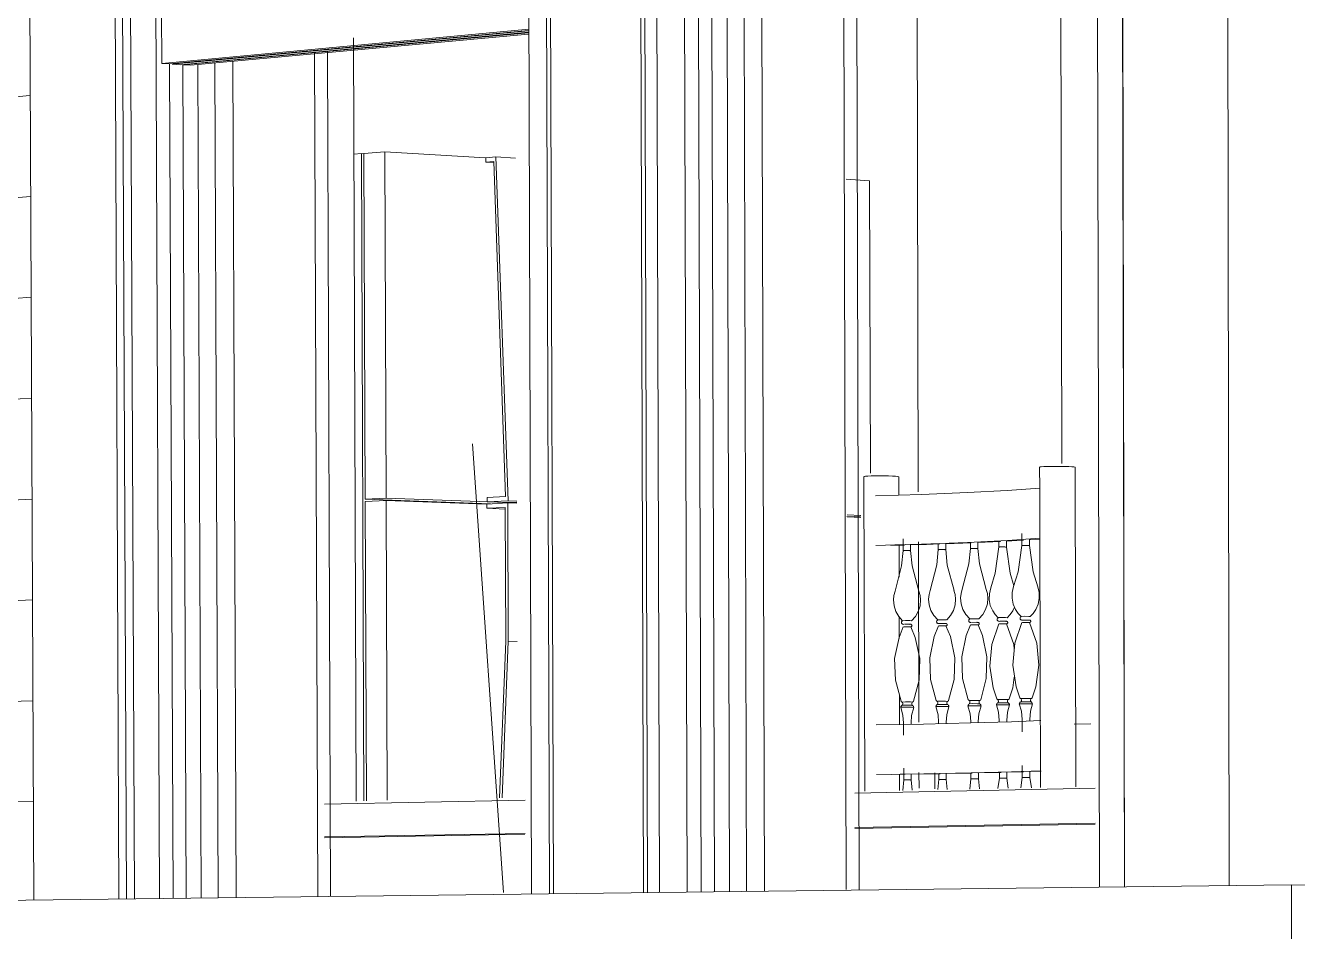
# Model space of a CAD drawing. Header units: inches. Extents: x 490.8 to 498.2, y -67.1 to -6.9.
# Drawn here: x 494.4896 to 494.6115, y -56.1716 to -56.0847 of the extents above; entities that cross this region are included whole.
import ezdxf

# ---------------------------------------------------------------- set-up
doc = ezdxf.new("R2010")
doc.units = ezdxf.units.IN
doc.header["$MEASUREMENT"] = 0
for name, color, linetype, lineweight in [('A-DOOR-FRAM', 31, 'Continuous', 9), ('A-GLAZ', 151, 'Continuous', 13), ('A-WALL', 113, 'Continuous', 13), ('A-WALL-PATT', 111, 'Continuous', 13), ('I-FURN', 30, 'Continuous', 9), ('I-WALL', 2, 'Continuous', 13), ('L-SITE-WALL', 31, 'Continuous', 13), ('Q-CASE', 31, 'Continuous', 9), ('Q-SPCQ', 91, 'Continuous', 9)]:
    doc.layers.add(name, color=color, linetype=linetype, lineweight=lineweight)

# ---------------------------------------------------------------- blocks, each defined once
blk = doc.blocks.new('FP_45-Back Patio1')
at = {"layer": 'A-WALL-PATT', "lineweight": 9}
for p, q in [((64.33984, -56.10154), (64.4506, -56.09145)), ((64.3399, -56.11012), (64.45064, -56.10113)), ((64.33996, -56.1187), (64.45069, -56.1108)), ((64.34002, -56.12727), (64.45073, -56.12047)), ((64.34008, -56.13584), (64.45077, -56.13014)), ((64.34014, -56.1444), (64.45081, -56.13981)), ((64.3402, -56.15297), (64.45086, -56.14947)), ((64.34026, -56.16153), (64.4509, -56.15912))]:
    blk.add_line(p, q, dxfattribs=at)

msp = doc.modelspace()

# ---------------------------------------------------------------- linework, layer by layer
at = {"layer": 'A-DOOR-FRAM'}
msp.add_line((494.58885, -56.07932), (494.58895, -56.12673), dxfattribs=at)
at = {"layer": 'A-GLAZ', "lineweight": 9}
for p, q in [((494.60467, -55.97725), (494.605, -56.16717)), ((494.54867, -55.97921), (494.54924, -56.16784)), ((494.53982, -56.16795), (494.53921, -55.98105)), ((494.5946, -55.9811), (494.59497, -56.16727)), ((494.59458, -55.98208), (494.59495, -56.16727)), ((494.59218, -55.98761), (494.59255, -56.16731)), ((494.54885, -56.16784), (494.5483, -55.98964)), ((494.49038, -56.16855), (494.48959, -55.9907)), ((494.53963, -55.99124), (494.54021, -56.16795)), ((494.54985, -55.99098), (494.55039, -56.16782)), ((494.55304, -56.16779), (494.55253, -55.9947)), ((494.53755, -55.99738), (494.53812, -56.16797)), ((494.49855, -56.16845), (494.49784, -55.99895)), ((494.49927, -56.16844), (494.49856, -55.99971)), ((494.49932, -56.00022), (494.50003, -56.16843)), ((494.50243, -56.1684), (494.50175, -56.00378)), ((494.5602, -56.08346), (494.56043, -56.16768)), ((494.56805, -56.08267), (494.56827, -56.16757)), ((494.56827, -56.16757), (494.56805, -56.08267)), ((494.56929, -56.08255), (494.56951, -56.16755)), ((494.55412, -56.08372), (494.55437, -56.16777)), ((494.55412, -56.08372), (494.55437, -56.16777)), ((494.55437, -56.16777), (494.55412, -56.08372)), ((494.55564, -56.16775), (494.55539, -56.08381)), ((494.55686, -56.08379), (494.5571, -56.16773)), ((494.55848, -56.08363), (494.55872, -56.16771)), ((494.51853, -56.08726), (494.51883, -56.16817)), ((494.50341, -56.08843), (494.50374, -56.16838)), ((494.50341, -56.08843), (494.50374, -56.16838)), ((494.50374, -56.16838), (494.50341, -56.08843)), ((494.50774, -56.08833), (494.50806, -56.16832)), ((494.50946, -56.08816), (494.50978, -56.1683)), ((494.51731, -56.08738), (494.51761, -56.16819)), ((494.51761, -56.16819), (494.51731, -56.08738)), ((494.50499, -56.16837), (494.50467, -56.08851)), ((494.50611, -56.08849), (494.50643, -56.16835))]:
    msp.add_line(p, q, dxfattribs=at)
at = {"layer": 'A-GLAZ'}
for p, q in [((494.50264, -56.08347), (494.50266, -56.08838)), ((494.50266, -56.08838), (494.53784, -56.08511)), ((494.53783, -56.08523), (494.50341, -56.08843)), ((494.50366, -56.08845), (494.53783, -56.08527)), ((494.53783, -56.0854), (494.50441, -56.0885)), ((494.50466, -56.08851), (494.53783, -56.08544)), ((494.53782, -56.08556), (494.50541, -56.08856)), ((494.50341, -56.08843), (494.50266, -56.08838)), ((494.50441, -56.0885), (494.50366, -56.08845)), ((494.50541, -56.08856), (494.50466, -56.08851))]:
    msp.add_line(p, q, dxfattribs=at)
at = {"layer": 'I-FURN'}
for p, q in [((494.53246, -56.12484), (494.53543, -56.16786)), ((494.58683, -56.12909), (494.58682, -56.12708)), ((494.59022, -56.12709), (494.59028, -56.15771)), ((494.57006, -56.15814), (494.56998, -56.12798)), ((494.57333, -56.12799), (494.57333, -56.12976)), ((494.58511, -56.13459), (494.58511, -56.13344)), ((494.57388, -56.1345), (494.57112, -56.13458)), ((494.57257, -56.13458), (494.57388, -56.13455)), ((494.57335, -56.13456), (494.57335, -56.13762)), ((494.57374, -56.13508), (494.57373, -56.13394)), ((494.57445, -56.13448), (494.57445, -56.13508)), ((494.5771, -56.13498), (494.5771, -56.13439)), ((494.57782, -56.13442), (494.58027, -56.13433)), ((494.57782, -56.13437), (494.57782, -56.13498)), ((494.58018, -56.13486), (494.58018, -56.13428)), ((494.58087, -56.13431), (494.58306, -56.1342)), ((494.5809, -56.13424), (494.5809, -56.13487)), ((494.58291, -56.13473), (494.58291, -56.13414)), ((494.58297, -56.13474), (494.58291, -56.13473)), ((494.5835, -56.13472), (494.58363, -56.13474)), ((494.58363, -56.13474), (494.58355, -56.13474)), ((494.58363, -56.13411), (494.58363, -56.13474)), ((494.58517, -56.1346), (494.58511, -56.13459)), ((494.58571, -56.13458), (494.58584, -56.13459)), ((494.58584, -56.13459), (494.58575, -56.1346)), ((494.58584, -56.13396), (494.58584, -56.1346)), ((494.58588, -56.13404), (494.58688, -56.13398)), ((494.58684, -56.1339), (494.58683, -56.1339)), ((494.58689, -56.15779), (494.58684, -56.1339)), ((494.57379, -56.13509), (494.57374, -56.13508)), ((494.57432, -56.13507), (494.57445, -56.13508)), ((494.57445, -56.13508), (494.57437, -56.13509)), ((494.57715, -56.13499), (494.5771, -56.13498)), ((494.57769, -56.13497), (494.57782, -56.13498)), ((494.57782, -56.13498), (494.57774, -56.13499)), ((494.58024, -56.13487), (494.58018, -56.13486)), ((494.58077, -56.13486), (494.5809, -56.13487)), ((494.5809, -56.13487), (494.58082, -56.13487)), ((494.57336, -56.14141), (494.57337, -56.1435)), ((494.57434, -56.14214), (494.57385, -56.14214)), ((494.57439, -56.14215), (494.57434, -56.14214)), ((494.57453, -56.14181), (494.57438, -56.14179)), ((494.57771, -56.14205), (494.5772, -56.14205)), ((494.57776, -56.14207), (494.57771, -56.14205)), ((494.5779, -56.14172), (494.57775, -56.14171)), ((494.58079, -56.14195), (494.58028, -56.14196)), ((494.58084, -56.14197), (494.58079, -56.14195)), ((494.58098, -56.14162), (494.58083, -56.14161)), ((494.58352, -56.14184), (494.58301, -56.14184)), ((494.58357, -56.14186), (494.58352, -56.14184)), ((494.58352, -56.14208), (494.58357, -56.14209)), ((494.58371, -56.14151), (494.58356, -56.1415)), ((494.58572, -56.14173), (494.58521, -56.14173)), ((494.58577, -56.14174), (494.58572, -56.14173)), ((494.58572, -56.14196), (494.58577, -56.14197)), ((494.58592, -56.14139), (494.58577, -56.14138)), ((494.5738, -56.14238), (494.57383, -56.14237)), ((494.57385, -56.14237), (494.57434, -56.14237)), ((494.57434, -56.14237), (494.57439, -56.14238)), ((494.57771, -56.14228), (494.57776, -56.1423)), ((494.58079, -56.14219), (494.58084, -56.1422)), ((494.57338, -56.149), (494.57339, -56.15174)), ((494.58105, -56.14945), (494.58088, -56.14944)), ((494.58378, -56.14936), (494.58361, -56.14935)), ((494.58599, -56.14926), (494.58582, -56.14925)), ((494.57461, -56.14959), (494.57443, -56.14958)), ((494.57475, -56.1501), (494.57453, -56.15008)), ((494.57797, -56.14953), (494.5778, -56.14952)), ((494.57812, -56.15003), (494.5779, -56.15002)), ((494.5812, -56.14995), (494.58098, -56.14994)), ((494.58393, -56.14987), (494.58371, -56.14985)), ((494.58613, -56.14977), (494.58591, -56.14976)), ((494.57378, -56.15276), (494.57378, -56.15158)), ((494.57449, -56.15158), (494.57449, -56.15173)), ((494.57714, -56.15167), (494.57714, -56.15152)), ((494.57786, -56.15152), (494.57786, -56.15165)), ((494.58022, -56.1516), (494.58022, -56.15145)), ((494.58094, -56.15145), (494.58094, -56.15157)), ((494.58295, -56.15151), (494.58295, -56.15136)), ((494.58367, -56.15137), (494.58367, -56.15149)), ((494.58515, -56.15246), (494.58515, -56.15127)), ((494.58587, -56.15128), (494.58587, -56.1514)), ((494.57262, -56.15653), (494.57393, -56.15651)), ((494.5734, -56.15653), (494.5734, -56.15807)), ((494.57379, -56.15649), (494.57379, -56.15592)), ((494.57379, -56.15706), (494.57379, -56.15653)), ((494.57451, -56.15653), (494.57451, -56.15706)), ((494.57716, -56.15701), (494.57716, -56.15643)), ((494.57787, -56.15645), (494.58036, -56.1564)), ((494.57787, -56.15642), (494.57787, -56.15701)), ((494.58024, -56.15695), (494.58023, -56.15637)), ((494.58095, -56.15635), (494.58095, -56.15695)), ((494.58296, -56.15688), (494.58296, -56.1563)), ((494.58368, -56.15628), (494.58368, -56.15689)), ((494.58516, -56.15681), (494.58516, -56.15566)), ((494.58588, -56.15621), (494.58589, -56.15681)), ((494.58593, -56.15625), (494.58698, -56.15621)), ((494.56909, -56.15833), (494.59214, -56.15785)), ((494.57369, -56.15807), (494.57379, -56.15706)), ((494.57382, -56.15706), (494.57379, -56.15706)), ((494.57437, -56.15706), (494.57451, -56.15706)), ((494.57451, -56.15706), (494.57443, -56.15707)), ((494.57461, -56.15805), (494.57451, -56.15706)), ((494.57706, -56.15799), (494.57716, -56.15701)), ((494.57721, -56.15702), (494.57716, -56.15701)), ((494.57774, -56.15701), (494.57787, -56.15701)), ((494.57787, -56.15701), (494.57779, -56.15702)), ((494.57797, -56.15797), (494.57787, -56.15701)), ((494.58014, -56.15793), (494.58024, -56.15695)), ((494.58029, -56.15696), (494.58023, -56.15695)), ((494.58082, -56.15695), (494.58095, -56.15695)), ((494.58095, -56.15695), (494.58087, -56.15696)), ((494.58105, -56.15791), (494.58095, -56.15695)), ((494.58296, -56.15688), (494.58282, -56.15787)), ((494.58301, -56.15689), (494.58296, -56.15688)), ((494.58355, -56.15688), (494.58368, -56.15689)), ((494.58368, -56.15689), (494.5836, -56.15689)), ((494.58368, -56.15689), (494.58382, -56.15785)), ((494.58516, -56.15681), (494.58502, -56.15783)), ((494.58522, -56.15682), (494.58516, -56.15681)), ((494.58575, -56.15681), (494.58589, -56.15681)), ((494.58589, -56.15681), (494.5858, -56.15682)), ((494.58589, -56.15681), (494.58603, -56.15781)), ((494.51826, -56.15939), (494.53749, -56.15899)), ((494.56909, -56.16171), (494.59214, -56.1613)), ((494.59215, -56.16121), (494.5691, -56.16162)), ((494.51825, -56.16261), (494.53748, -56.16227)), ((494.5375, -56.16218), (494.51827, -56.16252))]:
    msp.add_line(p, q, dxfattribs=at)
for points in [[(494.58683, -56.12708, 0), (494.58684, -56.12706, 0), (494.58698, -56.12705, 0), (494.58721, -56.12703, 0), (494.58754, -56.12702, 0), (494.58793, -56.12701, 0), (494.58836, -56.12701, 0), (494.58881, -56.12701, 0), (494.58923, -56.12702, 0)], [(494.58923, -56.12702, 0), (494.58961, -56.12703, 0), (494.58991, -56.12704, 0), (494.59011, -56.12706, 0), (494.59021, -56.12708, 0), (494.59022, -56.12709, 0)], [(494.56999, -56.12799, 0), (494.57, -56.12797, 0), (494.57013, -56.12795, 0), (494.57035, -56.12794, 0), (494.57067, -56.12792, 0), (494.57105, -56.12792, 0), (494.57148, -56.12791, 0), (494.57192, -56.12792, 0), (494.57234, -56.12792, 0), (494.57271, -56.12793, 0), (494.57301, -56.12795, 0)], [(494.57301, -56.12795, 0), (494.57322, -56.12797, 0), (494.57332, -56.12799, 0), (494.57333, -56.12799, 0)], [(494.57109, -56.12983, 0), (494.57548, -56.12969, 0), (494.57991, -56.12951, 0), (494.58372, -56.12931, 0), (494.58683, -56.12908, 0)], [(494.58683, -56.12908, 0), (494.58683, -56.13149, 0), (494.58684, -56.1339, 0)], [(494.58684, -56.1339, 0), (494.58373, -56.1341, 0), (494.57992, -56.13429, 0), (494.57549, -56.13445, 0), (494.57392, -56.1345, 0)], [(494.57446, -56.13453, 0), (494.57597, -56.13449, 0), (494.57724, -56.13444, 0)], [(494.58291, -56.13473, 0), (494.58256, -56.13724, 0), (494.58213, -56.13866, 0)], [(494.58291, -56.13473, 0), (494.58299, -56.13472, 0), (494.5835, -56.13472, 0)], [(494.58361, -56.13418, 0), (494.58415, -56.13415, 0), (494.58527, -56.13408, 0)], [(494.58363, -56.13474, 0), (494.584, -56.13725, 0), (494.58436, -56.13844, 0)], [(494.58511, -56.13459, 0), (494.58476, -56.13711, 0), (494.58433, -56.13853, 0)], [(494.58511, -56.13459, 0), (494.5852, -56.13458, 0), (494.58571, -56.13458, 0)], [(494.58584, -56.1346, 0), (494.5862, -56.13711, 0), (494.58664, -56.13854, 0)], [(494.57296, -56.13898, 0), (494.57359, -56.13655, 0), (494.57374, -56.13508, 0)], [(494.57374, -56.13508, 0), (494.57382, -56.13507, 0), (494.57432, -56.13507, 0)], [(494.57525, -56.13898, 0), (494.57461, -56.13655, 0), (494.57445, -56.13508, 0)], [(494.57633, -56.13889, 0), (494.57696, -56.13645, 0), (494.5771, -56.13498, 0)], [(494.5771, -56.13498, 0), (494.57718, -56.13497, 0), (494.57769, -56.13497, 0)], [(494.57862, -56.1389, 0), (494.57797, -56.13646, 0), (494.57782, -56.13498, 0)], [(494.57941, -56.13878, 0), (494.58004, -56.13634, 0), (494.58018, -56.13486, 0)], [(494.58018, -56.13486, 0), (494.58026, -56.13486, 0), (494.58077, -56.13486, 0)], [(494.5817, -56.13879, 0), (494.58106, -56.13634, 0), (494.5809, -56.13487, 0)], [(494.57368, -56.1418, 0), (494.57331, -56.14139, 0), (494.57303, -56.1409, 0), (494.57286, -56.14036, 0), (494.57281, -56.1398, 0), (494.57285, -56.13938, 0), (494.57296, -56.13898, 0)], [(494.57454, -56.1418, 0), (494.57492, -56.14139, 0), (494.57519, -56.1409, 0), (494.57536, -56.14037, 0), (494.5754, -56.13981, 0), (494.57536, -56.13938, 0), (494.57525, -56.13898, 0)], [(494.57705, -56.14172, 0), (494.57667, -56.1413, 0), (494.57639, -56.14081, 0), (494.57622, -56.14028, 0), (494.57617, -56.13972, 0), (494.57622, -56.13929, 0), (494.57633, -56.13889, 0)], [(494.57791, -56.14172, 0), (494.57828, -56.14131, 0), (494.57856, -56.14082, 0), (494.57873, -56.14028, 0), (494.57877, -56.13972, 0), (494.57873, -56.13929, 0), (494.57861, -56.1389, 0)], [(494.58013, -56.14162, 0), (494.57975, -56.1412, 0), (494.57947, -56.14071, 0), (494.5793, -56.14017, 0), (494.57925, -56.13961, 0), (494.5793, -56.13918, 0), (494.57941, -56.13878, 0)], [(494.58099, -56.14162, 0), (494.58137, -56.14121, 0), (494.58164, -56.14072, 0), (494.58181, -56.14018, 0), (494.58186, -56.13962, 0), (494.58181, -56.13919, 0), (494.5817, -56.13879, 0)], [(494.58213, -56.13866, 0), (494.582, -56.13921, 0), (494.58199, -56.13977, 0), (494.58209, -56.14033, 0), (494.58232, -56.14085, 0), (494.58257, -56.14121, 0), (494.58286, -56.14151, 0)], [(494.58433, -56.13853, 0), (494.5842, -56.13908, 0), (494.58418, -56.13965, 0), (494.58429, -56.14021, 0), (494.58452, -56.14073, 0), (494.58477, -56.14109, 0), (494.58506, -56.14139, 0)], [(494.58664, -56.13854, 0), (494.58677, -56.13909, 0), (494.58679, -56.13966, 0), (494.58668, -56.14021, 0), (494.58646, -56.14073, 0), (494.58621, -56.14109, 0), (494.58592, -56.14139, 0)], [(494.58441, -56.1405, 0), (494.58425, -56.14085, 0), (494.58401, -56.14121, 0), (494.58372, -56.14151, 0)], [(494.57379, -56.14215, 0), (494.57373, -56.14214, 0), (494.57372, -56.14214, 0), (494.57371, -56.14214, 0), (494.57369, -56.14213, 0), (494.57367, -56.14212, 0), (494.57364, -56.1421, 0), (494.57361, -56.14207, 0), (494.57359, -56.14204, 0), (494.57358, -56.14201, 0), (494.57358, -56.14198, 0), (494.57358, -56.14195, 0), (494.57359, -56.1419, 0), (494.5736, -56.14187, 0), (494.57362, -56.14185, 0), (494.57365, -56.14182, 0), (494.57368, -56.1418, 0)], [(494.57438, -56.14179, 0), (494.57396, -56.14179, 0), (494.57369, -56.1418, 0)], [(494.57439, -56.14238, 0), (494.57443, -56.14238, 0), (494.57449, -56.14238, 0), (494.5745, -56.14237, 0), (494.57451, -56.14237, 0), (494.57453, -56.14236, 0), (494.57454, -56.14235, 0), (494.57455, -56.14234, 0), (494.57457, -56.14232, 0), (494.57458, -56.14229, 0), (494.57459, -56.14227, 0), (494.57458, -56.14224, 0), (494.57458, -56.14222, 0), (494.57457, -56.14221, 0), (494.57455, -56.14218, 0), (494.57453, -56.14217, 0), (494.57452, -56.14216, 0), (494.57451, -56.14215, 0), (494.5745, -56.14215, 0), (494.57449, -56.14215, 0), (494.57446, -56.14214, 0), (494.57439, -56.14214, 0), (494.57434, -56.14214, 0)], [(494.57715, -56.14207, 0), (494.57709, -56.14206, 0), (494.57708, -56.14206, 0), (494.57707, -56.14206, 0), (494.57705, -56.14205, 0), (494.57703, -56.14204, 0), (494.577, -56.14202, 0), (494.57698, -56.14199, 0), (494.57696, -56.14196, 0), (494.57695, -56.14192, 0), (494.57694, -56.14189, 0), (494.57694, -56.14187, 0), (494.57695, -56.14182, 0), (494.57697, -56.14179, 0), (494.57699, -56.14176, 0), (494.57702, -56.14174, 0), (494.57705, -56.14172, 0)], [(494.57775, -56.14171, 0), (494.57733, -56.14171, 0), (494.57705, -56.14172, 0)], [(494.57775, -56.1423, 0), (494.5778, -56.1423, 0), (494.57786, -56.14229, 0), (494.57787, -56.14229, 0), (494.57788, -56.14229, 0), (494.57789, -56.14228, 0), (494.57791, -56.14227, 0), (494.57792, -56.14226, 0), (494.57794, -56.14224, 0), (494.57795, -56.14221, 0), (494.57795, -56.14219, 0), (494.57795, -56.14216, 0), (494.57795, -56.14214, 0), (494.57794, -56.14212, 0), (494.57792, -56.1421, 0), (494.5779, -56.14208, 0), (494.57789, -56.14207, 0), (494.57788, -56.14207, 0), (494.57787, -56.14207, 0), (494.57786, -56.14206, 0), (494.57783, -56.14206, 0), (494.57776, -56.14206, 0), (494.57771, -56.14205, 0)], [(494.58023, -56.14197, 0), (494.58017, -56.14196, 0), (494.58016, -56.14196, 0), (494.58015, -56.14196, 0), (494.58013, -56.14195, 0), (494.58011, -56.14194, 0), (494.58008, -56.14192, 0), (494.58006, -56.14189, 0), (494.58004, -56.14186, 0), (494.58003, -56.14182, 0), (494.58002, -56.14179, 0), (494.58002, -56.14177, 0), (494.58003, -56.14172, 0), (494.58005, -56.14169, 0), (494.58007, -56.14166, 0), (494.5801, -56.14164, 0), (494.58013, -56.14162, 0)], [(494.58083, -56.14161, 0), (494.58041, -56.14161, 0), (494.58013, -56.14162, 0)], [(494.58083, -56.1422, 0), (494.58088, -56.1422, 0), (494.58094, -56.1422, 0), (494.58095, -56.14219, 0), (494.58096, -56.14219, 0), (494.58097, -56.14219, 0), (494.58098, -56.14218, 0), (494.58099, -56.14217, 0), (494.58101, -56.14215, 0), (494.58103, -56.14212, 0), (494.58103, -56.14209, 0), (494.58103, -56.14207, 0), (494.58103, -56.14205, 0), (494.58102, -56.14203, 0), (494.58102, -56.14202, 0), (494.581, -56.14199, 0), (494.58098, -56.14198, 0), (494.58096, -56.14197, 0), (494.58095, -56.14197, 0), (494.58094, -56.14197, 0), (494.58093, -56.14196, 0), (494.58089, -56.14196, 0), (494.58085, -56.14196, 0), (494.58079, -56.14196, 0)], [(494.58292, -56.14208, 0), (494.58225, -56.14407, 0), (494.58206, -56.14615, 0), (494.58236, -56.14823, 0), (494.58271, -56.14928, 0)], [(494.58286, -56.14151, 0), (494.58284, -56.14151, 0), (494.58281, -56.14154, 0), (494.58278, -56.14156, 0), (494.58276, -56.1416, 0), (494.58275, -56.14163, 0), (494.58275, -56.14167, 0), (494.58275, -56.1417, 0), (494.58276, -56.14173, 0), (494.58277, -56.14176, 0), (494.5828, -56.1418, 0), (494.58283, -56.14182, 0), (494.58285, -56.14184, 0), (494.58287, -56.14184, 0), (494.58289, -56.14185, 0), (494.5829, -56.14185, 0), (494.58292, -56.14185, 0), (494.58297, -56.14186, 0)], [(494.58356, -56.1415, 0), (494.58314, -56.14149, 0), (494.58286, -56.1415, 0)], [(494.58294, -56.14209, 0), (494.58301, -56.14208, 0), (494.58352, -56.14208, 0)], [(494.58356, -56.14209, 0), (494.58361, -56.14209, 0), (494.58366, -56.14209, 0), (494.58368, -56.14208, 0), (494.58369, -56.14208, 0), (494.58369, -56.14208, 0), (494.58371, -56.14207, 0), (494.58372, -56.14206, 0), (494.58374, -56.14204, 0), (494.58376, -56.14201, 0), (494.58376, -56.14198, 0), (494.58376, -56.14196, 0), (494.58376, -56.14194, 0), (494.58375, -56.14192, 0), (494.58375, -56.14191, 0), (494.58373, -56.14188, 0), (494.58371, -56.14187, 0), (494.5837, -56.14186, 0), (494.58368, -56.14186, 0), (494.58367, -56.14186, 0), (494.58366, -56.14185, 0), (494.58362, -56.14185, 0), (494.58358, -56.14185, 0), (494.58352, -56.14184, 0)], [(494.58365, -56.14209, 0), (494.58434, -56.14407, 0), (494.58438, -56.14449, 0)], [(494.58513, -56.14197, 0), (494.58445, -56.14395, 0), (494.58426, -56.14605, 0), (494.58456, -56.14813, 0), (494.58491, -56.14918, 0)], [(494.58506, -56.14139, 0), (494.58504, -56.1414, 0), (494.58501, -56.14142, 0), (494.58499, -56.14144, 0), (494.58497, -56.14148, 0), (494.58495, -56.14151, 0), (494.58495, -56.14155, 0), (494.58495, -56.14158, 0), (494.58496, -56.14162, 0), (494.58497, -56.14164, 0), (494.585, -56.14168, 0), (494.58503, -56.1417, 0), (494.58505, -56.14172, 0), (494.58507, -56.14172, 0), (494.58509, -56.14173, 0), (494.5851, -56.14173, 0), (494.58512, -56.14174, 0), (494.58517, -56.14174, 0)], [(494.58577, -56.14138, 0), (494.58534, -56.14137, 0), (494.58506, -56.14138, 0)], [(494.58517, -56.14197, 0), (494.58521, -56.14196, 0), (494.58572, -56.14196, 0)], [(494.58576, -56.14198, 0), (494.58581, -56.14197, 0), (494.58587, -56.14197, 0), (494.58588, -56.14197, 0), (494.58589, -56.14196, 0), (494.5859, -56.14196, 0), (494.58591, -56.14195, 0), (494.58593, -56.14194, 0), (494.58595, -56.14192, 0), (494.58596, -56.1419, 0), (494.58597, -56.14187, 0), (494.58597, -56.14184, 0), (494.58597, -56.14182, 0), (494.58596, -56.1418, 0), (494.58595, -56.14179, 0), (494.58593, -56.14177, 0), (494.58591, -56.14175, 0), (494.5859, -56.14175, 0), (494.58589, -56.14174, 0), (494.58588, -56.14174, 0), (494.58586, -56.14173, 0), (494.58583, -56.14173, 0), (494.58578, -56.14173, 0), (494.58573, -56.14173, 0)], [(494.58586, -56.14197, 0), (494.58654, -56.14396, 0), (494.58674, -56.14605, 0), (494.58645, -56.14813, 0), (494.5861, -56.14918, 0)], [(494.57354, -56.14951, 0), (494.57299, -56.14751, 0), (494.57292, -56.14543, 0), (494.57334, -56.14339, 0), (494.57375, -56.14237, 0)], [(494.57472, -56.14952, 0), (494.57526, -56.14751, 0), (494.57532, -56.14543, 0), (494.57489, -56.1434, 0), (494.57447, -56.14238, 0)], [(494.57691, -56.14945, 0), (494.57635, -56.14743, 0), (494.57629, -56.14535, 0), (494.57671, -56.14331, 0), (494.57712, -56.14229, 0)], [(494.57716, -56.1423, 0), (494.5772, -56.14228, 0), (494.57771, -56.14228, 0)], [(494.57809, -56.14945, 0), (494.57863, -56.14744, 0), (494.57869, -56.14536, 0), (494.57826, -56.14332, 0), (494.57784, -56.14229, 0)], [(494.57998, -56.14937, 0), (494.57943, -56.14735, 0), (494.57936, -56.14526, 0), (494.57978, -56.14322, 0), (494.5802, -56.14219, 0)], [(494.58024, -56.1422, 0), (494.58028, -56.14219, 0), (494.58079, -56.14219, 0)], [(494.58117, -56.14937, 0), (494.58171, -56.14735, 0), (494.58177, -56.14527, 0), (494.58134, -56.14322, 0), (494.58092, -56.1422, 0)], [(494.58439, -56.1472, 0), (494.58425, -56.14823, 0), (494.5839, -56.14928, 0)], [(494.57705, -56.14953, 0), (494.57697, -56.14952, 0), (494.57696, -56.14951, 0), (494.57694, -56.1495, 0), (494.57692, -56.14947, 0), (494.57691, -56.14945, 0)], [(494.57795, -56.14953, 0), (494.57801, -56.14952, 0), (494.57803, -56.14951, 0), (494.57805, -56.1495, 0), (494.57806, -56.14949, 0), (494.57808, -56.14947, 0), (494.57809, -56.14945, 0)], [(494.58012, -56.14945, 0), (494.58005, -56.14944, 0), (494.58004, -56.14943, 0), (494.58002, -56.14942, 0), (494.58, -56.14939, 0), (494.57998, -56.14937, 0)], [(494.58009, -56.14975, 0), (494.58011, -56.14972, 0), (494.58014, -56.14965, 0), (494.58014, -56.1496, 0), (494.58014, -56.14956, 0), (494.58012, -56.1495, 0), (494.58009, -56.14945, 0)], [(494.58088, -56.14944, 0), (494.58041, -56.14943, 0), (494.5801, -56.14944, 0)], [(494.58106, -56.14976, 0), (494.58104, -56.14972, 0), (494.58102, -56.14965, 0), (494.58101, -56.1496, 0), (494.58102, -56.14956, 0), (494.58103, -56.1495, 0), (494.58106, -56.14945, 0)], [(494.58103, -56.14945, 0), (494.5811, -56.14944, 0), (494.58111, -56.14943, 0), (494.58113, -56.14942, 0), (494.58114, -56.14941, 0), (494.58116, -56.14939, 0), (494.58117, -56.14937, 0)], [(494.58271, -56.14928, 0), (494.58272, -56.14929, 0), (494.58274, -56.14932, 0), (494.58276, -56.14933, 0), (494.58277, -56.14934, 0), (494.58278, -56.14935, 0), (494.58279, -56.14935, 0), (494.5828, -56.14935, 0), (494.58281, -56.14936, 0), (494.58283, -56.14936, 0), (494.58285, -56.14936, 0), (494.58285, -56.14936, 0)], [(494.58282, -56.14936, 0), (494.58284, -56.14939, 0), (494.58286, -56.14946, 0), (494.58287, -56.14952, 0), (494.58287, -56.14956, 0), (494.58285, -56.14962, 0), (494.58282, -56.14967, 0)], [(494.58361, -56.14935, 0), (494.58313, -56.14934, 0), (494.58283, -56.14935, 0)], [(494.58379, -56.14936, 0), (494.58377, -56.14939, 0), (494.58375, -56.14946, 0), (494.58374, -56.14952, 0), (494.58375, -56.14956, 0), (494.58376, -56.14962, 0), (494.58379, -56.14967, 0)], [(494.5839, -56.14928, 0), (494.58389, -56.1493, 0), (494.58387, -56.14932, 0), (494.58386, -56.14934, 0), (494.58384, -56.14934, 0), (494.58383, -56.14935, 0), (494.58382, -56.14935, 0), (494.58381, -56.14936, 0), (494.5838, -56.14936, 0), (494.58378, -56.14936, 0), (494.58376, -56.14936, 0), (494.58376, -56.14936, 0)], [(494.58491, -56.14918, 0), (494.58492, -56.1492, 0), (494.58494, -56.14922, 0), (494.58496, -56.14924, 0), (494.58497, -56.14925, 0), (494.58498, -56.14925, 0), (494.58499, -56.14926, 0), (494.585, -56.14926, 0), (494.58501, -56.14926, 0), (494.58503, -56.14926, 0), (494.58505, -56.14926, 0), (494.58505, -56.14927, 0)], [(494.58502, -56.14926, 0), (494.58504, -56.1493, 0), (494.58507, -56.14937, 0), (494.58507, -56.14942, 0), (494.58507, -56.14946, 0), (494.58505, -56.14952, 0), (494.58502, -56.14957, 0)], [(494.58582, -56.14925, 0), (494.58534, -56.14925, 0), (494.58503, -56.14926, 0)], [(494.586, -56.14926, 0), (494.58597, -56.1493, 0), (494.58595, -56.14937, 0), (494.58595, -56.14942, 0), (494.58595, -56.14946, 0), (494.58597, -56.14952, 0), (494.586, -56.14957, 0)], [(494.5861, -56.14918, 0), (494.5861, -56.1492, 0), (494.58608, -56.14923, 0), (494.58606, -56.14924, 0), (494.58604, -56.14925, 0), (494.58603, -56.14925, 0), (494.58602, -56.14926, 0), (494.58602, -56.14926, 0), (494.586, -56.14926, 0), (494.58599, -56.14927, 0), (494.58597, -56.14927, 0), (494.58596, -56.14927, 0)], [(494.5735, -56.15009, 0), (494.57352, -56.15003, 0), (494.57354, -56.14999, 0), (494.57359, -56.14994, 0), (494.57365, -56.1499, 0)], [(494.57378, -56.15158, 0), (494.57372, -56.15087, 0), (494.5735, -56.15009, 0)], [(494.57453, -56.15008, 0), (494.57391, -56.15008, 0), (494.57351, -56.15009, 0)], [(494.57368, -56.1496, 0), (494.57361, -56.14958, 0), (494.5736, -56.14958, 0), (494.57358, -56.14956, 0), (494.57356, -56.14954, 0), (494.57354, -56.14951, 0)], [(494.57443, -56.14958, 0), (494.57396, -56.14958, 0), (494.57365, -56.14959, 0)], [(494.57365, -56.1499, 0), (494.57367, -56.14986, 0), (494.57369, -56.14979, 0), (494.5737, -56.14974, 0), (494.57369, -56.1497, 0), (494.57368, -56.14964, 0), (494.57365, -56.14959, 0)], [(494.57444, -56.14989, 0), (494.57396, -56.14989, 0), (494.57365, -56.1499, 0)], [(494.57454, -56.14991, 0), (494.57461, -56.1499, 0), (494.57444, -56.14989, 0)], [(494.57449, -56.15158, 0), (494.57455, -56.15087, 0), (494.57476, -56.1501, 0)], [(494.57461, -56.1499, 0), (494.57459, -56.14987, 0), (494.57457, -56.1498, 0), (494.57457, -56.14974, 0), (494.57457, -56.1497, 0), (494.57459, -56.14964, 0), (494.57461, -56.14959, 0)], [(494.57458, -56.1496, 0), (494.57465, -56.14959, 0), (494.57466, -56.14958, 0), (494.57468, -56.14957, 0), (494.57469, -56.14956, 0), (494.57471, -56.14954, 0), (494.57472, -56.14952, 0)], [(494.57476, -56.1501, 0), (494.57474, -56.15004, 0), (494.57472, -56.14999, 0), (494.57467, -56.14994, 0), (494.57461, -56.1499, 0)], [(494.57687, -56.15003, 0), (494.57689, -56.14997, 0), (494.57691, -56.14993, 0), (494.57696, -56.14987, 0), (494.57701, -56.14983, 0)], [(494.57714, -56.15152, 0), (494.57708, -56.15081, 0), (494.57687, -56.15003, 0)], [(494.5779, -56.15002, 0), (494.57727, -56.15001, 0), (494.57688, -56.15003, 0)], [(494.57701, -56.14983, 0), (494.57704, -56.1498, 0), (494.57706, -56.14973, 0), (494.57706, -56.14967, 0), (494.57706, -56.14963, 0), (494.57704, -56.14958, 0), (494.57701, -56.14952, 0)], [(494.5778, -56.14952, 0), (494.57733, -56.14951, 0), (494.57702, -56.14952, 0)], [(494.5778, -56.14983, 0), (494.57733, -56.14982, 0), (494.57702, -56.14983, 0)], [(494.57791, -56.14984, 0), (494.57797, -56.14984, 0), (494.5778, -56.14983, 0)], [(494.57786, -56.15152, 0), (494.57792, -56.15081, 0), (494.57813, -56.15003, 0)], [(494.57798, -56.14984, 0), (494.57796, -56.1498, 0), (494.57794, -56.14973, 0), (494.57793, -56.14968, 0), (494.57794, -56.14964, 0), (494.57795, -56.14958, 0), (494.57798, -56.14953, 0)], [(494.57813, -56.15003, 0), (494.57811, -56.14997, 0), (494.57809, -56.14993, 0), (494.57804, -56.14987, 0), (494.57798, -56.14984, 0)], [(494.57995, -56.14995, 0), (494.57997, -56.14989, 0), (494.57999, -56.14985, 0), (494.58004, -56.14979, 0), (494.58009, -56.14975, 0)], [(494.58098, -56.14994, 0), (494.58036, -56.14994, 0), (494.57995, -56.14995, 0)], [(494.58022, -56.15145, 0), (494.58016, -56.15073, 0), (494.57995, -56.14995, 0)], [(494.58088, -56.14975, 0), (494.58041, -56.14974, 0), (494.5801, -56.14975, 0)], [(494.58099, -56.14976, 0), (494.58106, -56.14976, 0), (494.58088, -56.14975, 0)], [(494.58094, -56.15145, 0), (494.581, -56.15073, 0), (494.58121, -56.14995, 0)], [(494.58121, -56.14995, 0), (494.58119, -56.14989, 0), (494.58117, -56.14985, 0), (494.58112, -56.1498, 0), (494.58106, -56.14976, 0)], [(494.58282, -56.14967, 0), (494.58277, -56.1497, 0), (494.58273, -56.14974, 0), (494.58269, -56.1498, 0), (494.58267, -56.14986, 0)], [(494.58267, -56.14986, 0), (494.58287, -56.15056, 0), (494.58295, -56.15136, 0)], [(494.58371, -56.14985, 0), (494.58308, -56.14985, 0), (494.58268, -56.14986, 0)], [(494.58362, -56.14966, 0), (494.58314, -56.14966, 0), (494.58283, -56.14966, 0)], [(494.58372, -56.14968, 0), (494.58379, -56.14967, 0), (494.58362, -56.14966, 0)], [(494.58394, -56.14987, 0), (494.58375, -56.15056, 0), (494.58367, -56.15137, 0)], [(494.58379, -56.14967, 0), (494.58385, -56.1497, 0), (494.58388, -56.14974, 0), (494.58392, -56.1498, 0), (494.58394, -56.14987, 0)], [(494.58502, -56.14957, 0), (494.58497, -56.14961, 0), (494.58493, -56.14964, 0), (494.5849, -56.1497, 0), (494.58487, -56.14977, 0)], [(494.58487, -56.14977, 0), (494.58507, -56.15047, 0), (494.58515, -56.15127, 0)], [(494.58591, -56.14976, 0), (494.58529, -56.14975, 0), (494.58488, -56.14977, 0)], [(494.58582, -56.14956, 0), (494.58534, -56.14956, 0), (494.58503, -56.14957, 0)], [(494.58593, -56.14958, 0), (494.58599, -56.14958, 0), (494.58582, -56.14956, 0)], [(494.58614, -56.14977, 0), (494.58595, -56.15047, 0), (494.58587, -56.15128, 0)], [(494.586, -56.14957, 0), (494.58605, -56.14961, 0), (494.58608, -56.14964, 0), (494.58612, -56.14971, 0), (494.58614, -56.14977, 0)], [(494.57114, -56.15179, 0), (494.57569, -56.1517, 0), (494.58024, -56.1516, 0), (494.58411, -56.15148, 0), (494.58694, -56.15136, 0)], [(494.58694, -56.15617, 0), (494.58413, -56.15627, 0), (494.58025, -56.15637, 0), (494.57571, -56.15646, 0), (494.57118, -56.15653, 0)], [(494.57453, -56.1565, 0), (494.57636, -56.15647, 0), (494.57728, -56.15646, 0)], [(494.5809, -56.15639, 0), (494.581, -56.15638, 0), (494.58313, -56.15633, 0)], [(494.5837, -56.15632, 0), (494.58495, -56.15628, 0), (494.58527, -56.15627, 0)], [(494.57379, -56.15706, 0), (494.57387, -56.15706, 0), (494.57437, -56.15706, 0)], [(494.57716, -56.15701, 0), (494.57724, -56.15701, 0), (494.57774, -56.15701, 0)], [(494.58023, -56.15695, 0), (494.58032, -56.15695, 0), (494.58082, -56.15695, 0)], [(494.58296, -56.15688, 0), (494.58304, -56.15688, 0), (494.58355, -56.15688, 0)], [(494.58516, -56.15681, 0), (494.58525, -56.15681, 0), (494.58575, -56.15681, 0)]]:
    msp.add_polyline3d(points, dxfattribs=at)
at = {"layer": 'I-WALL'}
for p, q in [((494.57507, -56.08064), (494.57519, -56.12943)), ((494.52103, -56.08593), (494.5213, -56.15908)), ((494.5752, -56.13425), (494.57524, -56.15151)), ((494.57525, -56.15635), (494.57526, -56.15785))]:
    msp.add_line(p, q, dxfattribs=at)
at = {"layer": 'L-SITE-WALL'}
for p, q in [((494.61097, -56.16711), (494.37501, -56.16996)), ((494.61097, -56.16711), (494.611, -56.18365)), ((494.70341, -56.16805), (494.61097, -56.16711))]:
    msp.add_line(p, q, dxfattribs=at)
at = {"layer": 'Q-CASE'}
for p, q in [((494.59012, -56.15172), (494.59172, -56.15168)), ((494.57676, -56.15791), (494.57676, -56.15637))]:
    msp.add_line(p, q, dxfattribs=at)
at = {"layer": 'Q-SPCQ'}
for p, q in [((494.52179, -56.09702), (494.52106, -56.09708)), ((494.52202, -56.15906), (494.52179, -56.09702)), ((494.52204, -56.09704), (494.52179, -56.09702)), ((494.52404, -56.09684), (494.52204, -56.097)), ((494.52204, -56.097), (494.52216, -56.13016)), ((494.52416, -56.13006), (494.52404, -56.09684)), ((494.53371, -56.09742), (494.52404, -56.09684)), ((494.53469, -56.09734), (494.53374, -56.09742)), ((494.53374, -56.09742), (494.53374, -56.09783)), ((494.53374, -56.09783), (494.53449, -56.09777)), ((494.53374, -56.09783), (494.53449, -56.09787)), ((494.53449, -56.09777), (494.53562, -56.1299)), ((494.53586, -56.1303), (494.53469, -56.09734)), ((494.53658, -56.09745), (494.53469, -56.09734)), ((494.57051, -56.09962), (494.56827, -56.09949)), ((494.57051, -56.09962), (494.57059, -56.12766)), ((494.53562, -56.1299), (494.53385, -56.12999)), ((494.52216, -56.13016), (494.52416, -56.13006)), ((494.52216, -56.13016), (494.53418, -56.13059)), ((494.52416, -56.13026), (494.52216, -56.13036)), ((494.52216, -56.13036), (494.52227, -56.15905)), ((494.52416, -56.13006), (494.53669, -56.13051)), ((494.52427, -56.15901), (494.52416, -56.13026)), ((494.52416, -56.13026), (494.53382, -56.13061)), ((494.53583, -56.13051), (494.53382, -56.13061)), ((494.53382, -56.13061), (494.53382, -56.13102)), ((494.53382, -56.13102), (494.53558, -56.13094)), ((494.53558, -56.13109), (494.53382, -56.13102)), ((494.53385, -56.12999), (494.53385, -56.1304)), ((494.53385, -56.1304), (494.53586, -56.1303)), ((494.53385, -56.1304), (494.53585, -56.13048)), ((494.53558, -56.13094), (494.53563, -56.14376)), ((494.53588, -56.14376), (494.53583, -56.13051)), ((494.53583, -56.13051), (494.5367, -56.13054)), ((494.53669, -56.13043), (494.53585, -56.13048)), ((494.53586, -56.1303), (494.5367, -56.13034)), ((494.56835, -56.13182), (494.56857, -56.13183)), ((494.56836, -56.13165), (494.56967, -56.1317)), ((494.56836, -56.13185), (494.56967, -56.1319)), ((494.56966, -56.13178), (494.56857, -56.13183)), ((494.53563, -56.14376), (494.53504, -56.15877)), ((494.53529, -56.15876), (494.53588, -56.14376)), ((494.53588, -56.14376), (494.53674, -56.14378))]:
    msp.add_line(p, q, dxfattribs=at)

# ---------------------------------------------------------------- block references
at = {"layer": 'A-WALL', "lineweight": 9}
msp.add_blockref('FP_45-Back Patio1', (430.03942, 0), dxfattribs=at)

doc.saveas('drawing.dxf')
